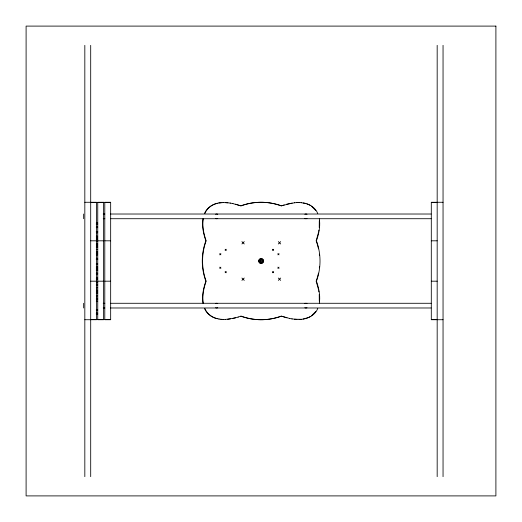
<?xml version="1.0" encoding="UTF-8"?>
<svg xmlns="http://www.w3.org/2000/svg" width="522" height="522" viewBox="0 0 522 522"><rect width="100%" height="100%" fill="white"/><g stroke="black" fill="none" stroke-linecap="round" stroke-linejoin="round"><path stroke-width="0.78" d="M319.301 301.135L319.236 294.362M319.236 227.638L319.301 220.865M202.967 218.842C201.805 226.261 203.436 233.804 205.857 240.812A58.725 58.725 0 0 0 205.857 281.188C203.436 288.196 201.805 295.739 202.967 303.158M203.254 218.842C202.099 226.261 203.73 233.804 206.151 240.812A58.725 58.725 0 0 0 206.151 281.188C203.73 288.196 202.099 295.739 203.254 303.158M319.327 303.158C320.488 295.739 318.857 288.196 316.436 281.188A58.725 58.725 0 0 0 316.436 240.812C318.857 233.804 320.488 226.261 319.327 218.842M318.681 231.383L318.916 230.104M318.453 232.662L316.143 240.812A58.725 58.725 0 0 1 317.337 244.433M204.526 213.505C207.227 206.882 214.229 203.038 221.158 202.699M204.813 213.505C206.98 208.33 211.821 204.604 217.23 203.358M317.767 308.495C314.779 315.875 306.597 319.562 298.989 319.418M315.862 311.425L311.425 315.862M219.716 254.834L220.891 253.659M225.119 250.429L226.294 249.255M241.914 243.97L244.263 241.621M219.716 268.341L220.891 267.166M225.119 272.745L226.294 271.57M241.914 280.379L244.263 278.03M278.324 243.97L280.673 241.621M272.451 250.429L273.626 249.255M277.854 254.834L279.029 253.659M272.451 272.745L273.626 271.57M277.854 268.341L279.029 267.166M278.324 280.379L280.673 278.03M308.495 317.474L310.022 316.723M307.947 317.689L303.158 319.033M284.268 204.937L281.482 205.857A58.725 58.725 0 0 0 241.099 205.857L232.662 203.547M238.025 317.063L241.099 316.143A58.725 58.725 0 0 0 281.482 316.143L286.983 317.833M238.319 317.063L232.662 318.453M286.695 204.167L294.656 202.764M235.598 317.833L227.638 319.236M292.19 203.084L281.188 205.857A58.725 58.725 0 0 0 272.38 203.391M218.842 202.967L223.305 202.582M230.398 318.916L225.269 319.399M294.362 202.764L297.025 202.601M301.422 319.301L294.362 319.236M296.731 202.601L299.282 202.582M223.011 319.418L225.563 319.399M84.825 202.275L96.57 202.275L96.57 319.725L84.825 319.725M443.047 202.275L431.302 202.275L431.302 319.725L443.047 319.725M90.697 202.582L96.57 202.582M97.745 202.582L103.617 202.582M104.791 202.582L110.664 202.582M431.302 202.582L437.175 202.582M103.225 214.02L104.857 214.02M110.566 214.02L431.107 214.02M103.225 218.718L104.857 218.718M110.566 218.718L431.107 218.718M96.276 222.985L97.745 222.985M96.276 223.886L97.745 223.886M96.276 224.271L97.745 224.271M96.276 226.907L97.745 226.907M96.276 227.644L97.745 227.644M96.276 231.755L97.745 231.755M96.276 231.814L97.745 231.814M96.276 232.773L97.745 232.773M96.276 236.192L97.745 236.192M96.276 237.954L97.745 237.954M96.276 239.161L97.745 239.161M90.697 240.812L96.57 240.812M97.745 240.812L103.617 240.812M104.791 240.812L110.664 240.812M431.302 240.812L437.175 240.812M96.276 241.49L97.745 241.49M96.276 243.911L97.745 243.911M96.276 244.903L97.745 244.903M96.276 246.169L97.745 246.169M96.276 247.187L97.745 247.187M96.276 249.601L97.745 249.601M96.276 251.917L97.745 251.917M96.276 253.124L97.745 253.124M96.276 254.906L97.745 254.906M96.276 258.312L97.745 258.312M96.276 259.297L97.745 259.297M96.276 259.343L97.745 259.343M96.276 263.466L97.745 263.466M96.276 264.21L97.745 264.21M96.276 266.866L97.745 266.866M96.276 267.257L97.745 267.257M96.276 268.184L97.745 268.184M96.276 269.228L97.745 269.228M96.276 270.142L97.745 270.142M96.276 270.54L97.745 270.54M96.276 273.182L97.745 273.182M96.276 273.926L97.745 273.926M96.276 278.089L97.745 278.043M96.276 279.068L97.745 279.068M90.697 281.188L96.57 281.188M97.745 281.188L103.617 281.188M104.791 281.188L110.664 281.188M431.302 281.188L437.175 281.188M96.276 282.474L97.745 282.474M96.276 284.255L97.745 284.255M96.276 285.456L97.745 285.456M96.276 287.779L97.745 287.779M96.276 290.199L97.745 290.199M96.276 291.204L97.745 291.204M96.276 292.47L97.745 292.47M96.276 293.475L97.745 293.475M96.276 295.896L97.745 295.896M96.276 298.219L97.745 298.219M96.276 299.419L97.745 299.419M96.276 301.187L97.745 301.187M103.225 303.282L104.857 303.282M110.566 303.282L431.107 303.282M103.225 307.98L104.857 307.98M110.566 307.98L431.107 307.98M96.276 309.742L97.745 309.742M96.276 310.486L97.745 310.486M96.276 313.128L97.745 313.128M96.276 313.52L97.745 313.52M96.276 314.433L97.745 314.433M90.697 319.418L96.57 319.418M97.745 319.418L103.617 319.418M104.791 319.418L110.664 319.418M431.302 319.418L437.175 319.418M223.011 202.582L227.931 202.764M298.989 202.582L301.422 202.699M220.865 319.301L223.305 319.418M225.269 202.601L230.398 203.084M297.025 319.399L291.896 318.916M301.135 202.699L305.357 203.358M218.842 319.033L221.158 319.301M230.104 203.084L232.956 203.547M289.338 318.453L292.19 318.916M303.158 202.967C309.402 203.724 315.327 207.586 317.767 213.505M219.136 319.033C212.891 318.316 206.973 314.388 204.526 308.495M289.632 318.453L281.188 316.143A58.725 58.725 0 0 1 272.38 318.609M235.305 204.167L240.812 205.857A58.725 58.725 0 0 1 271.629 203.247M217.23 318.642C211.821 317.396 206.98 313.67 204.813 308.495M306.845 203.88L307.947 204.311M308.495 204.526L310.022 205.276M311.425 206.138L315.862 210.575M278.324 241.621L280.673 243.97M277.854 253.659L279.029 254.834M272.451 249.255L273.626 250.429M277.854 267.166L279.029 268.341M272.451 271.57L273.626 272.745M241.914 241.621L244.263 243.97M278.324 278.03L280.673 280.379M225.119 249.255L226.294 250.429M219.716 253.659L220.891 254.834M241.914 278.03L244.263 280.379M225.119 271.57L226.294 272.745M219.716 267.166L220.891 268.341M318.453 289.338L316.143 281.188A58.725 58.725 0 0 0 317.337 277.567M318.681 290.617L318.916 291.896M443.047 45.342L443.047 476.658M437.175 45.342L437.175 476.658M90.697 45.342L90.697 476.658M84.825 45.342L84.825 476.658M83.65 214.027L83.65 218.711M83.65 303.289L83.65 307.973M319.484 266.337A58.725 58.725 0 0 1 319.32 267.858M318.459 273.123A58.725 58.725 0 0 1 317.552 276.83M271.629 318.753A58.725 58.725 0 0 1 240.812 316.143M317.552 245.17A58.725 58.725 0 0 1 318.459 248.877M319.32 254.142A58.725 58.725 0 0 1 319.484 255.663M259.728 259.023A2.349 2.349 0 0 1 262.775 259.46A2.349 2.349 0 0 1 262.775 262.54A2.349 2.349 0 0 1 259.728 262.977M259.46 262.775A2.349 2.349 0 0 1 259.225 262.54M259.023 262.272A2.349 2.349 0 0 1 259.023 259.728M259.225 259.46A2.349 2.349 0 0 1 259.46 259.225M307.001 307.719A2.349 2.349 0 0 1 304.841 307.719M304.841 303.543A2.349 2.349 0 0 1 307.001 303.543M217.739 307.719A2.349 2.349 0 0 1 215.579 307.719M215.579 303.543A2.349 2.349 0 0 1 217.739 303.543M307.001 218.457A2.349 2.349 0 0 1 304.841 218.457M304.841 214.281A2.349 2.349 0 0 1 307.001 214.281M217.739 218.457A2.349 2.349 0 0 1 215.579 218.457M215.579 214.281A2.349 2.349 0 0 1 217.739 214.281M495.9 26.1L26.1 26.1L26.1 495.9L495.9 495.9L495.9 26.1M103.617 202.275L97.745 202.275L97.745 319.725L103.617 319.725L103.617 202.275M110.664 202.275L104.791 202.275L104.791 319.725L110.664 319.725L110.664 202.275M260.413 262.018A1.174 1.174 0 0 0 262.175 261A1.174 1.174 0 0 0 260.413 259.982A1.174 1.174 0 0 0 260.413 262.018M260.119 263.036A2.349 2.349 0 0 0 263.643 261A2.349 2.349 0 0 0 260.119 258.964A2.349 2.349 0 0 0 260.119 263.036M260.706 262.018A1.174 1.174 0 0 0 262.468 261A1.174 1.174 0 0 0 260.706 259.982A1.174 1.174 0 0 0 260.706 262.018"/></g></svg>
